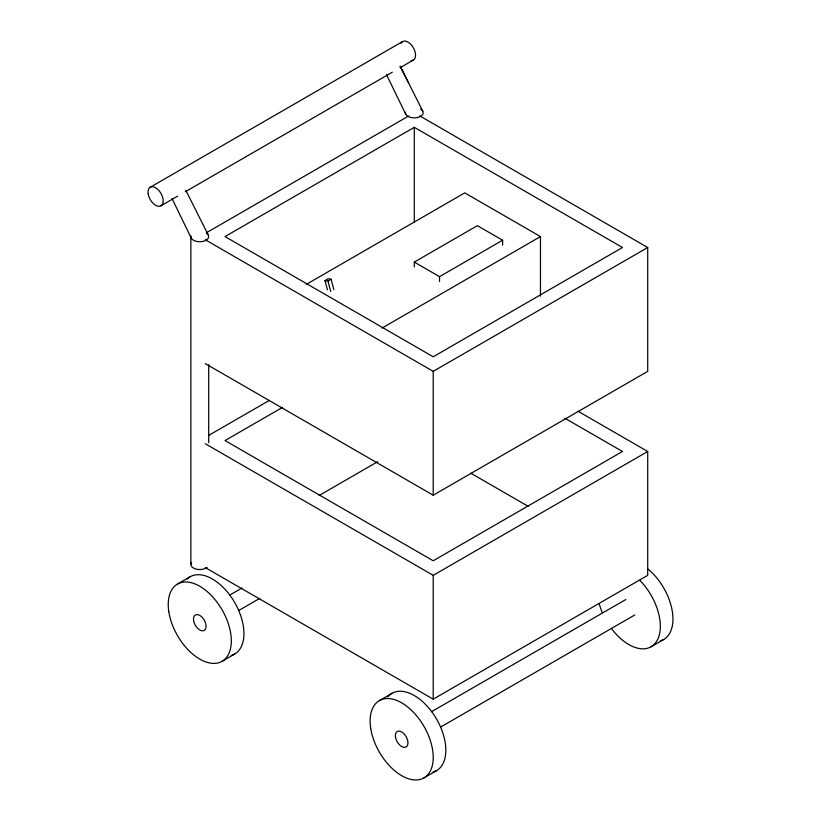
<?xml version="1.0" encoding="UTF-8"?>
<svg xmlns="http://www.w3.org/2000/svg" width="821" height="821" viewBox="0 0 821 821"><rect width="100%" height="100%" fill="white"/><g stroke="black" fill="none" stroke-linecap="round" stroke-linejoin="round"><path stroke-width="1.23" d="M150.264 187.239L402.618 41.543M160.967 205.794L177.572 196.198M185.32 191.734L392.305 72.227M400.053 67.763L413.332 60.087M206.41 232.754L408.755 115.935M414.287 127.306L225.016 236.581L433.211 356.786L622.482 247.511L414.287 127.306L414.287 222.604M306.264 284.384L464.758 192.873L540.464 236.581L540.464 296.135M327.446 289.813L324.972 280.566L328.133 278.75L331.099 279.212L333.87 289.618M324.972 280.566L327.938 281.039L331.099 279.212M414.287 266.938L414.287 262.084L477.37 225.662L502.616 240.225L502.616 245.079M414.287 262.084L439.522 276.656L502.616 240.225M381.97 328.092L540.464 236.581M208.626 435.458L269.442 400.35M282.568 407.339L225.016 440.569L433.211 560.764L622.482 451.488L564.899 418.248M205.312 239.773L433.211 371.359L647.718 247.511L647.718 371.359L433.211 495.207L205.312 363.621M319.092 495.525L377.763 461.659M177.469 584.059L190.092 576.773M229.726 595.102L241.938 588.052M238.644 610.557L259.734 598.376M222.081 661.326L234.703 654.039M205.312 443.761L433.211 575.336L647.718 451.488L647.718 575.336L433.211 699.184L205.312 567.609M379.364 700.621L391.976 693.335M431.61 711.663L625.848 599.515M440.538 727.108L634.777 614.97M423.975 777.887L436.587 770.601M651.094 646.753L663.717 639.467M419.818 115.935L647.718 247.511M578.025 411.249L647.718 451.488M470.761 473.173L528.355 506.424M400.155 66.183L422.784 111.174M208.277 235.022L185.823 190.318M400.33 66.48L408.632 83.054M386.558 74.742L405.779 114.304M172.051 198.59L191.272 238.152M327.938 281.039L330.709 291.434M439.522 276.656L439.522 281.511M433.211 371.359L433.211 495.207M433.211 575.336L433.211 699.184M208.698 364.637L208.698 442.755M190.862 236.581L190.862 564.407M639.816 580.355A44.611 25.759 60 0 1 656.995 640.708A44.611 25.759 60 0 1 611.737 628.917M602.255 612.497A44.611 25.759 60 0 1 599.238 603.784M648.118 569.117A44.611 25.759 60 0 1 672.235 610.886A44.611 25.759 60 0 1 660.31 640.914M387.748 696.947A44.611 25.759 60 0 1 435.777 717.718A44.611 25.759 60 0 1 433.19 772.038M187.147 579A44.611 25.759 60 0 1 234.703 602.532A44.611 25.759 60 0 1 231.306 655.476M207.128 567.332A8.918 5.152 0 0 1 195.46 568.922A8.918 5.152 0 0 1 191.591 562.364M206.523 233.215A8.918 5.152 0 0 1 202.459 241.497A8.918 5.152 0 0 1 190.903 236.048M420.598 109.101A8.918 5.152 0 0 1 417.273 117.598A8.918 5.152 0 0 1 405.41 112.21M401.089 43.215A10.704 6.178 60 0 1 413.332 47.731A10.704 6.178 60 0 1 411.126 60.59M370.692 728.258A44.611 25.759 60 0 0 422.322 778.708A44.611 25.759 60 0 0 411.988 710.781A44.611 25.759 60 0 0 370.692 728.258M168.808 611.707A44.611 25.759 60 0 0 220.439 662.147A44.611 25.759 60 0 0 210.094 594.23A44.611 25.759 60 0 0 168.808 611.707M193.582 620.491A8.918 5.152 60 0 0 203.906 630.579A8.918 5.152 60 0 0 201.843 617.002A8.918 5.152 60 0 0 193.582 620.491M395.476 737.053A8.918 5.152 60 0 0 405.8 747.141A8.918 5.152 60 0 0 403.727 733.553A8.918 5.152 60 0 0 395.476 737.053M148.18 193.879A10.704 6.178 60 0 0 160.577 205.989A10.704 6.178 60 0 0 158.094 189.682A10.704 6.178 60 0 0 148.18 193.879"/></g></svg>
